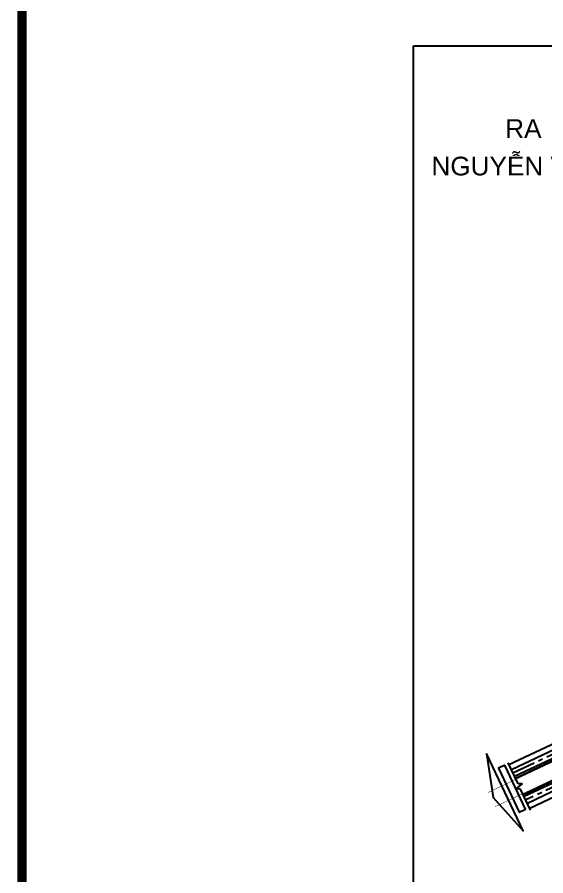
# Model space of a CAD drawing. Extents: x 597165 to 598689, y 1181586 to 1183364.
# Drawn here: x 597253.2 to 597309.8, y 1183137.4 to 1183229.3 of the extents above; entities that cross this region are included whole.
import ezdxf
from ezdxf.enums import TextEntityAlignment as Align

# ---------------------------------------------------------------- set-up
doc = ezdxf.new("R2010")
doc.units = 0
doc.header["$MEASUREMENT"] = 0
doc.linetypes.add('CENTER', pattern=[2, 1.25, -0.25, 0.25, -0.25])
for name, color, linetype in [('5', 5, 'CONTINUOUS'), ('KHUNG_TEN', 5, 'CONTINUOUS'), ('NET-LO-GIOI-DIEN-GIOI', 7, 'CENTER'), ('S-P-KHU', 8, 'CONTINUOUS'), ('S-PKHUTIM', 8, 'CENTER')]:
    doc.layers.add(name, color=color, linetype=linetype)
doc.styles.add('VHEL-R', font='VHELVEN.TTF')

# ---------------------------------------------------------------- blocks, each defined once
blk = doc.blocks.new('A$C68AD2EEB')
at = {"layer": 'NET-LO-GIOI-DIEN-GIOI', "const_width": 0.05, "flags": 128}
blk.add_lwpolyline([(98.848, 115.443), (0.869, 69.165)], dxfattribs=at)
at = {"layer": 'NET-LO-GIOI-DIEN-GIOI', "const_width": 0.05}
blk.add_lwpolyline([(99.575, 113.906), (1.595, 67.628)], dxfattribs=at)
at = {"layer": 'S-P-KHU', "ltscale": 20}
for p, q in [((3.095, 72.152), (11.718, 76.225)), ((3.351, 71.609), (11.884, 75.639)), ((3.693, 70.886), (14.214, 75.855)), ((3.778, 70.705), (14.662, 75.845)), ((15.516, 74.037), (4.632, 68.897)), ((15.239, 73.685), (4.718, 68.716)), ((4.075, 70.077), (3.006, 72.34)), ((11.294, 70.937), (5.059, 67.992)), ((3.857, 69.535), (4.554, 70.066)), ((4.554, 70.066), (4.075, 70.077)), ((4.336, 69.525), (3.857, 69.535)), ((5.405, 67.262), (4.336, 69.525)), ((9.645, 69.495), (5.316, 67.45))]:
    blk.add_line(p, q, dxfattribs=at)
for points in [[(0.684, 73.345), (1.396, 68.614), (4.598, 65.059)], [(2.633, 72.066), (1.973, 71.754), (4.194, 67.053), (4.854, 67.364)]]:
    blk.add_lwpolyline(points, close=True, dxfattribs=at)
at = {"layer": 'S-PKHUTIM', "ltscale": 2}
for p, q in [((3.522, 71.247), (85.055, 109.758)), ((88.873, 108.022), (4.889, 68.354))]:
    blk.add_line(p, q, dxfattribs=at)

msp = doc.modelspace()

# ---------------------------------------------------------------- linework, layer by layer
at = {"layer": '5'}
msp.add_lwpolyline([(597295.5854, 1183226.2129), (597438.846, 1183226.2129), (597438.846, 1183066.4974), (597295.5854, 1183066.4974)], close=True, dxfattribs=at)
at = {"layer": 'KHUNG_TEN', "const_width": 1}
msp.add_lwpolyline([(597253.7231, 1183354.3668), (597253.7231, 1181754.3668), (598599.5681, 1181754.3668), (598599.5681, 1183354.3668)], close=True, dxfattribs=at)

# ---------------------------------------------------------------- block references
at = {"layer": 'S-P-KHU', "color": 2}
msp.add_blockref('A$C68AD2EEB', (597302.7196, 1183077.1853), dxfattribs=at)

# ---------------------------------------------------------------- texts
at = {"layer": '5', "color": 0, "style": 'VHEL-R'}
for s, p in [('RA', (597307.3525, 1183216.3598)), ('NGUYEÃN V LINH', (597308.3896, 1183212.344))]:
    msp.add_text(s, height=2, dxfattribs=at).set_placement(p, align=Align.CENTER)

doc.saveas('drawing.dxf')
